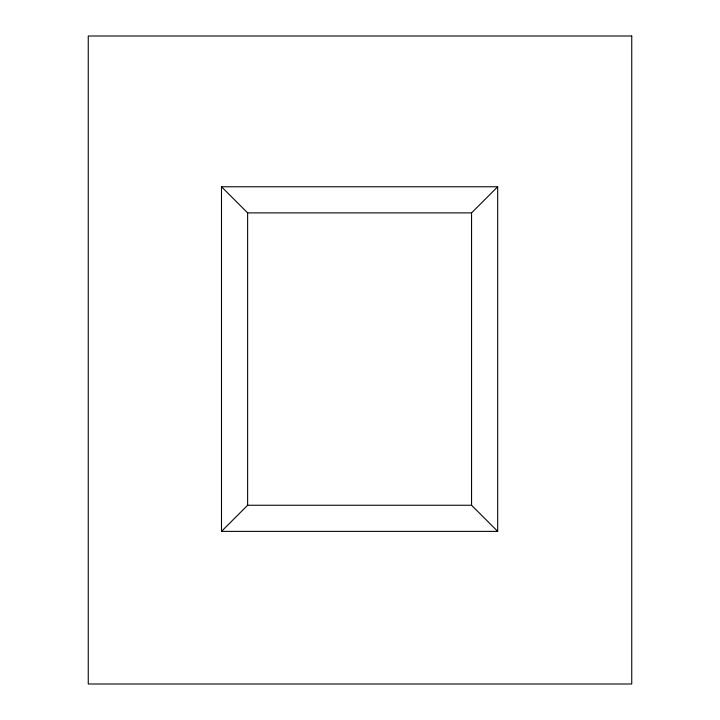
<?xml version="1.0" encoding="UTF-8"?>
<svg xmlns="http://www.w3.org/2000/svg" width="720" height="720" viewBox="0 0 720 720"><rect width="100%" height="100%" fill="white"/><g stroke="black" fill="none" stroke-linecap="round" stroke-linejoin="round"><path stroke-width="1.08" d="M497.682 531.378L471.555 505.251L471.555 212.895L497.682 186.768L221.499 186.768L221.499 531.378L497.682 531.378L497.682 186.768M221.499 531.378L247.626 505.251L247.626 212.895L221.499 186.768M247.626 212.895L471.555 212.895M247.626 505.251L471.555 505.251M631.746 36L88.254 36L88.254 684L631.746 684L631.746 36"/></g></svg>
